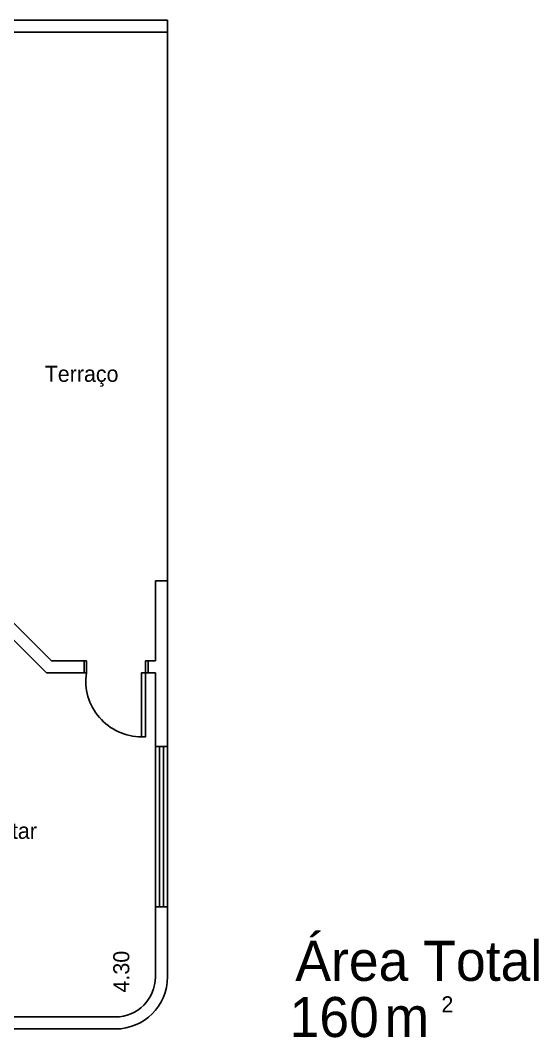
# Model space of a CAD drawing. Extents: x 0 to 19.1, y 0 to 13.2.
# Drawn here: x 12.61 to 19.09, y 0.53 to 13.24 of the extents above; entities that cross this region are included whole.
import ezdxf

# ---------------------------------------------------------------- set-up
doc = ezdxf.new("R2010")
doc.units = 0
doc.header["$MEASUREMENT"] = 0
doc.layers.get('0').update_dxf_attribs({"linetype": 'CONTINUOUS'})
doc.layers.get('DEFPOINTS').update_dxf_attribs({"linetype": 'CONTINUOUS'})
for name, color, linetype in [('BLOCO', 5, 'CONTINUOUS'), ('HACHURA', 1, 'CONTINUOUS'), ('PAREDE', 7, 'CONTINUOUS')]:
    doc.layers.add(name, color=color, linetype=linetype)
doc.styles.add('PADRÃO', font='', dxfattribs={"height": 0.2})
doc.styles.get('PADRÃO').set_extended_font_data('AvantGarde Bk BT')
doc.dimstyles.new('PADRÃOS', dxfattribs={"dimtxt": 0.15, "dimasz": 0.1, "dimexe": 1.25, "dimexo": 0.625, "dimgap": 0.1, "dimtad": 0, "dimjust": 1, "dimzin": 1, "dimdsep": 46, "dimtxsty": 'PADRÃO', "dimcen": 2.5, "dimse1": 1, "dimse2": 1, "dimsd1": 1, "dimsd2": 1, "dimclrt": 1, "dimadec": 0, "dimazin": 0, "dimtfac": 1, "dimtdec": 4, "dimtmove": 0, "dimatfit": 3, "dimfxl": 0, "dimtolj": 1, "dimtzin": 0, "dimarcsym": 0})

# ---------------------------------------------------------------- blocks, each defined once
blk = doc.blocks.new('P80E15')
at = {"layer": 'BLOCO', "ltscale": 0.015}
for p, q in [((0.03, 0.15), (0, 0.15)), ((0, 0.15), (0, 0)), ((0.03, 0.15), (0.03, 0)), ((0.8, 0.15), (0.77, 0.15)), ((0.77, 0.15), (0.77, 0)), ((0.8, 0.15), (0.8, 0)), ((0.03, 0), (0, 0)), ((0.8, 0), (0.77, 0))]:
    blk.add_line(p, q, dxfattribs=at)
at = {"layer": 'BLOCO'}
blk.add_lwpolyline([(0.03, 0.15), (0.08, 0.15), (0.08, 0.95), (0.03, 0.95)], close=True, dxfattribs=at)
at = {"layer": 'BLOCO', "ltscale": 0.015}
blk.add_arc((0.08, 0.252), 0.698, 351.5555, 90, dxfattribs=at)
blk = doc.blocks.new('ESTAR')
at = {"layer": 'HACHURA', "ltscale": 0.015, "style": 'PADRÃO'}
blk.add_text('S. Estar', height=0.2, dxfattribs=at).set_placement((-0.425, -0.068))
blk = doc.blocks.new('*D30')
at = {"layer": 'DEFPOINTS', "color": 0, "linetype": 'ByBlock', "ltscale": 0.015}
for p in [(148.708, 173.142), (153.508, 173.142), (153.508, 172.961)]:
    blk.add_point(p, dxfattribs=at)
at = {"color": 1, "linetype": 'ByBlock', "ltscale": 0.015, "insert": (149.274, 172.961), "char_height": 0.2, "attachment_point": 5, "style": 'PADRÃO'}
blk.add_mtext('\\A1;4.80', dxfattribs=at)
blk = doc.blocks.new('*D31')
at = {"layer": 'DEFPOINTS', "color": 0, "linetype": 'ByBlock', "ltscale": 0.015}
for p in [(150.593, 173.142), (153.508, 173.142), (151.558, 170.142)]:
    blk.add_point(p, dxfattribs=at)
at = {"color": 1, "linetype": 'ByBlock', "ltscale": 0.015, "insert": (150.593, 170.707), "char_height": 0.2, "attachment_point": 5, "rotation": 90, "style": 'PADRÃO'}
blk.add_mtext('\\A1;3.00', dxfattribs=at)
blk = doc.blocks.new('*D34')
at = {"layer": 'DEFPOINTS', "color": 0, "linetype": 'ByBlock', "ltscale": 0.015}
for p in [(151.996, 165.142), (152.933, 165.142), (152.858, 160.842)]:
    blk.add_point(p, dxfattribs=at)
at = {"color": 1, "linetype": 'ByBlock', "ltscale": 0.015, "insert": (152.933, 161.408), "char_height": 0.2, "attachment_point": 5, "rotation": 90, "style": 'PADRÃO'}
blk.add_mtext('\\A1;4.30', dxfattribs=at)
blk = doc.blocks.new('*D35')
at = {"layer": 'DEFPOINTS', "color": 0, "linetype": 'ByBlock', "ltscale": 0.015}
for p in [(149.858, 161.342), (153.358, 161.342), (153.358, 161.244)]:
    blk.add_point(p, dxfattribs=at)
at = {"color": 1, "linetype": 'ByBlock', "ltscale": 0.015, "insert": (150.423, 161.244), "char_height": 0.2, "attachment_point": 5, "style": 'PADRÃO'}
blk.add_mtext('\\A1;3.50', dxfattribs=at)
blk = doc.blocks.new('AREA')
at = {"layer": 'HACHURA', "ltscale": 0.1, "style": 'PADRÃO'}
for s, p in [('Área Total', (-2.498, 0.433)), ('m', (-1.384, -0.269))]:
    blk.add_text(s, height=0.5, dxfattribs=at).set_placement(p)
at = {"layer": 'HACHURA', "ltscale": 0.015, "style": 'PADRÃO'}
blk.add_text('2', height=0.2, dxfattribs=at).set_placement((-0.673, 0.04))
blk.add_attdef('100', (-2.57, -0.269), '', height=0.5, dxfattribs=at)

msp = doc.modelspace()

# ---------------------------------------------------------------- linework, layer by layer
at = {"layer": 'BLOCO', "ltscale": 0.015}
for p, q in [((14.3, 4.169), (14.3, 2.169)), ((14.35, 4.169), (14.35, 2.169)), ((14.4, 4.169), (14.4, 2.169)), ((14.45, 4.169), (14.45, 2.169))]:
    msp.add_line(p, q, dxfattribs=at)
at = {"layer": 'PAREDE', "ltscale": 0.015}
for p, q in [((7.5, 13.242), (14.45, 13.242)), ((14.45, 5.242), (14.45, 13.242)), ((9.65, 13.092), (14.45, 13.092)), ((14.3, 6.242), (14.45, 6.242)), ((14.3, 5.242), (14.3, 6.242)), ((14.45, 4.169), (14.45, 6.242)), ((12.5, 5.742), (13, 5.242)), ((12.35, 5.679), (12.938, 5.092)), ((13, 5.242), (13.408, 5.242)), ((13.408, 5.242), (13.408, 5.092)), ((14.208, 5.242), (14.208, 5.092)), ((14.208, 5.242), (14.3, 5.242)), ((12.938, 5.092), (13.408, 5.092)), ((14.208, 5.092), (14.3, 5.092)), ((14.3, 4.169), (14.3, 5.092)), ((14.3, 4.169), (14.45, 4.169)), ((14.3, 1.292), (14.3, 2.169)), ((14.3, 2.169), (14.45, 2.169)), ((14.45, 1.292), (14.45, 2.169)), ((11.3, 0.792), (13.8, 0.792)), ((11.3, 0.642), (13.8, 0.642))]:
    msp.add_line(p, q, dxfattribs=at)
for radius in [0.5, 0.65]:
    msp.add_arc((13.8, 1.292), radius, 270, 360, dxfattribs=at)

# ---------------------------------------------------------------- block references
at = {"layer": 'BLOCO', "ltscale": 0.015, "rotation": 180.0000000000041}
msp.add_blockref('P80E15', (14.208, 5.242), dxfattribs=at)
at = {"layer": 'BLOCO', "ltscale": 0.015}
msp.add_blockref('ESTAR', (12.293, 3.085), dxfattribs=at)
at = {"layer": 'HACHURA', "ltscale": 0.015}
msp.add_blockref('AREA', (18.546, 0.81), dxfattribs=at).add_auto_attribs({'100': '160'})

# ---------------------------------------------------------------- texts
at = {"layer": 'HACHURA', "ltscale": 0.015, "style": 'PADRÃO'}
msp.add_text('Terraço', height=0.2, dxfattribs=at).set_placement((12.917, 8.726))

# ---------------------------------------------------------------- dimensions: what is measured, and where the dimension line sits
at = {"layer": 'HACHURA', "ltscale": 0.015}
for base, p1, p2, picture, middle in [((14.45, 12.911), (9.65, 13.092), (14.45, 13.092), '*D30', (10.216, 12.911)), ((14.3, 1.193), (10.8, 1.292), (14.3, 1.292), '*D35', (11.365, 1.193))]:
    dim = msp.add_linear_dim(base=base, p1=p1, p2=p2, dimstyle='PADRÃOS', dxfattribs=at)
    dim.commit()
    dim.dimension.update_dxf_attribs({"geometry": picture, "text_midpoint": middle, "insert": (-139.058, -160.05)})
for base, p1, p2, picture, middle in [((11.535, 13.092), (12.5, 10.092), (14.45, 13.092), '*D31', (11.535, 10.656)), ((13.875, 5.092), (13.8, 0.792), (12.938, 5.092), '*D34', (13.875, 1.358))]:
    dim = msp.add_linear_dim(base=base, p1=p1, p2=p2, angle=90, dimstyle='PADRÃOS', dxfattribs=at)
    dim.commit()
    dim.dimension.update_dxf_attribs({"geometry": picture, "text_midpoint": middle, "insert": (-139.058, -160.05)})

doc.saveas('drawing.dxf')
